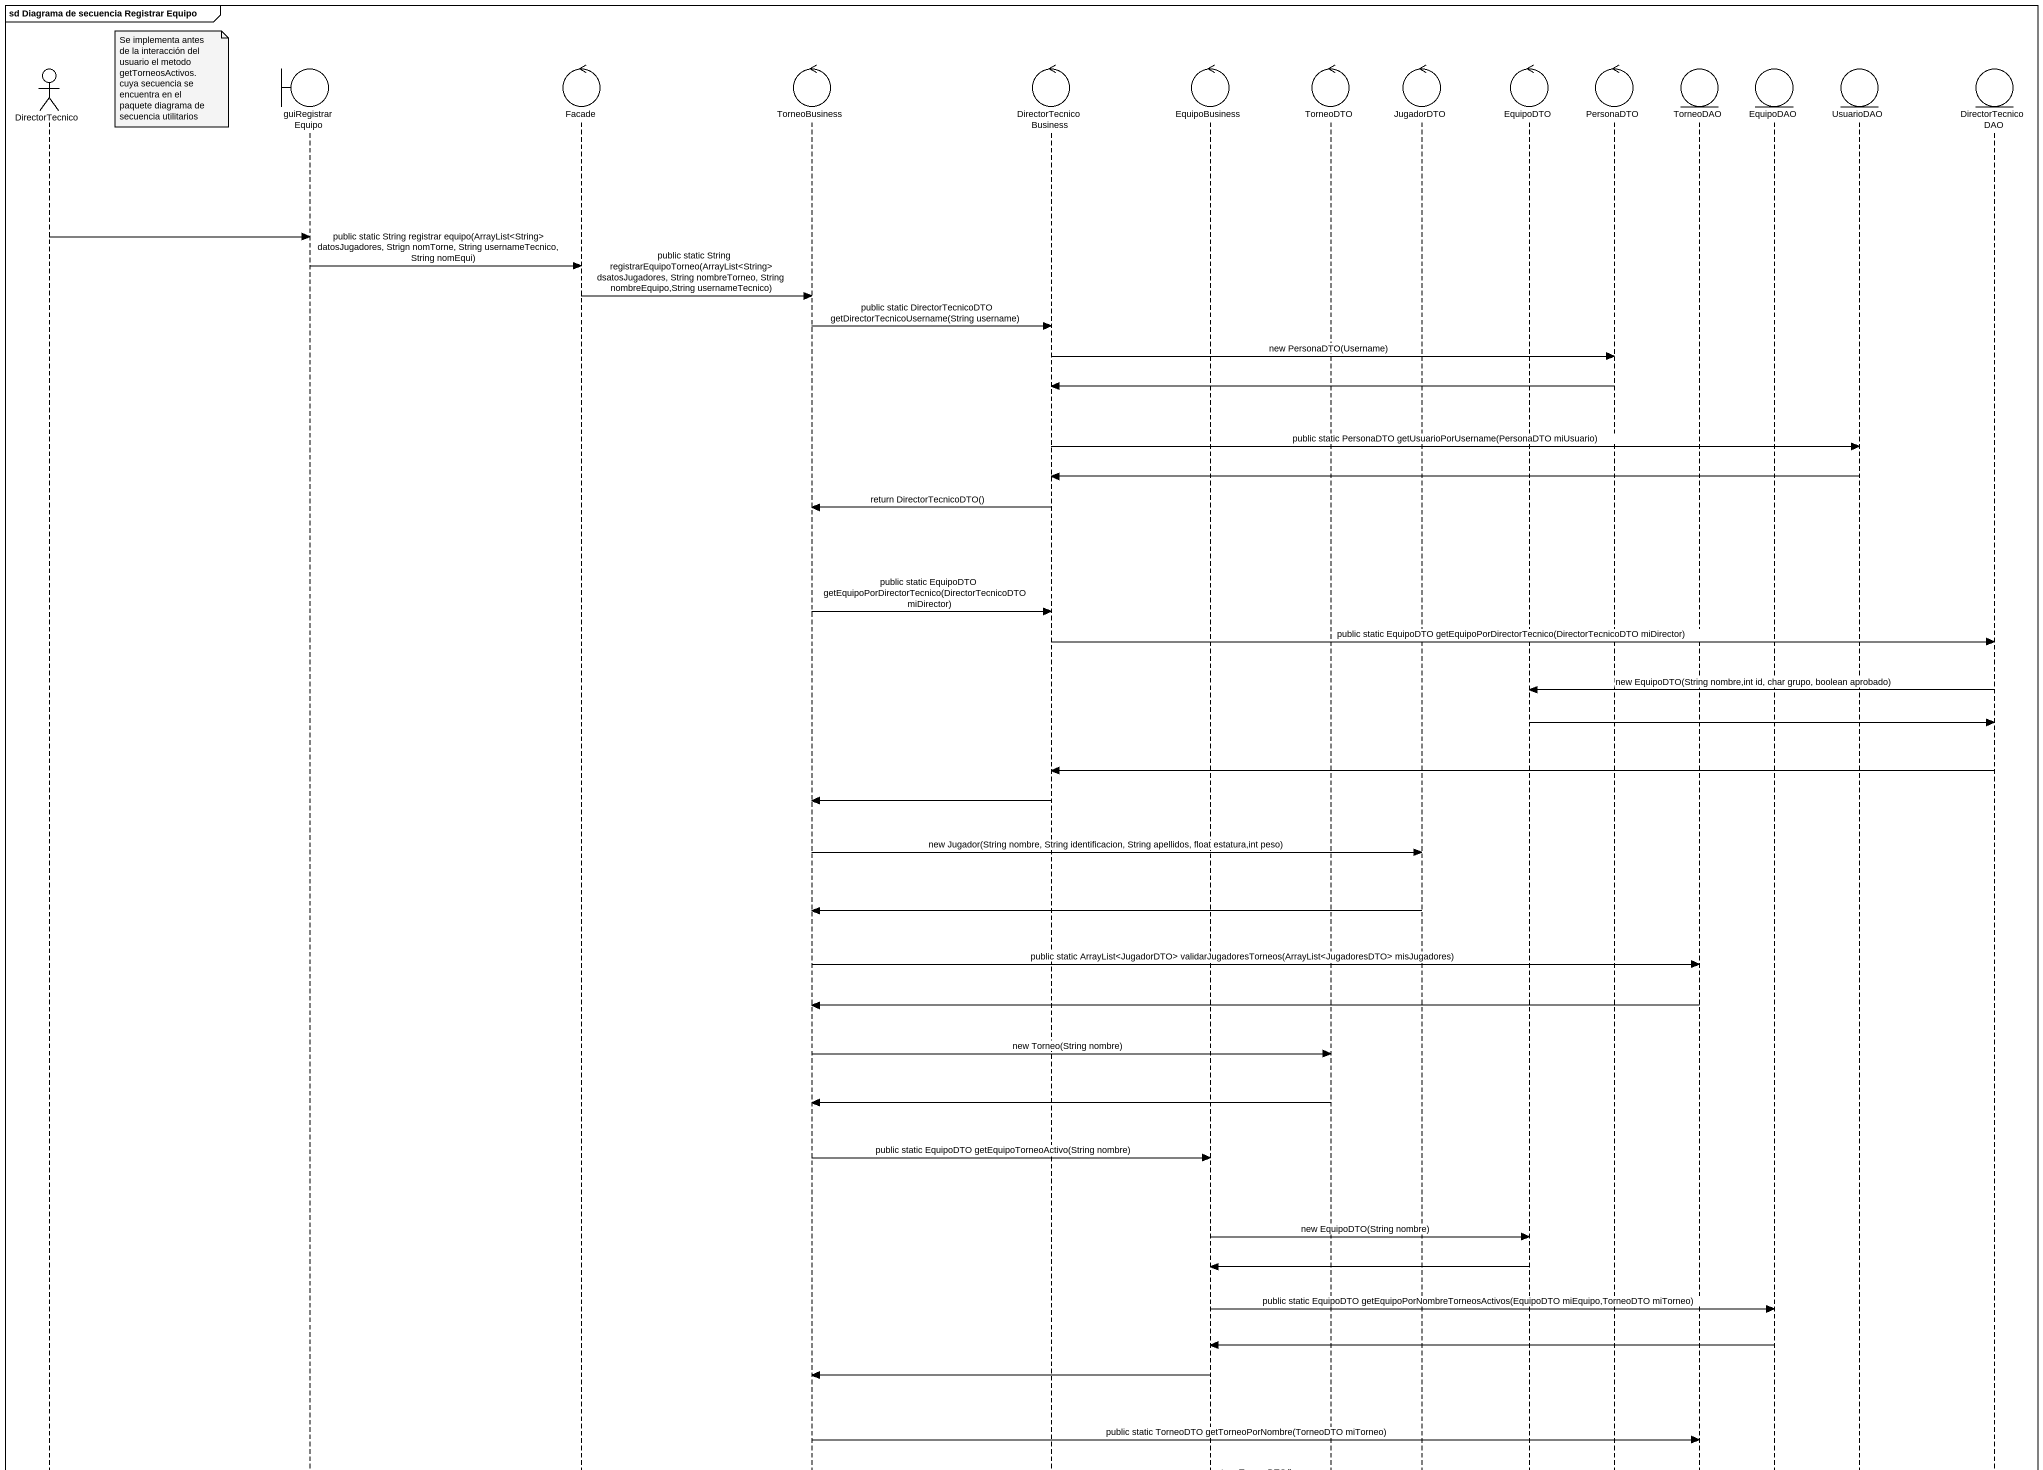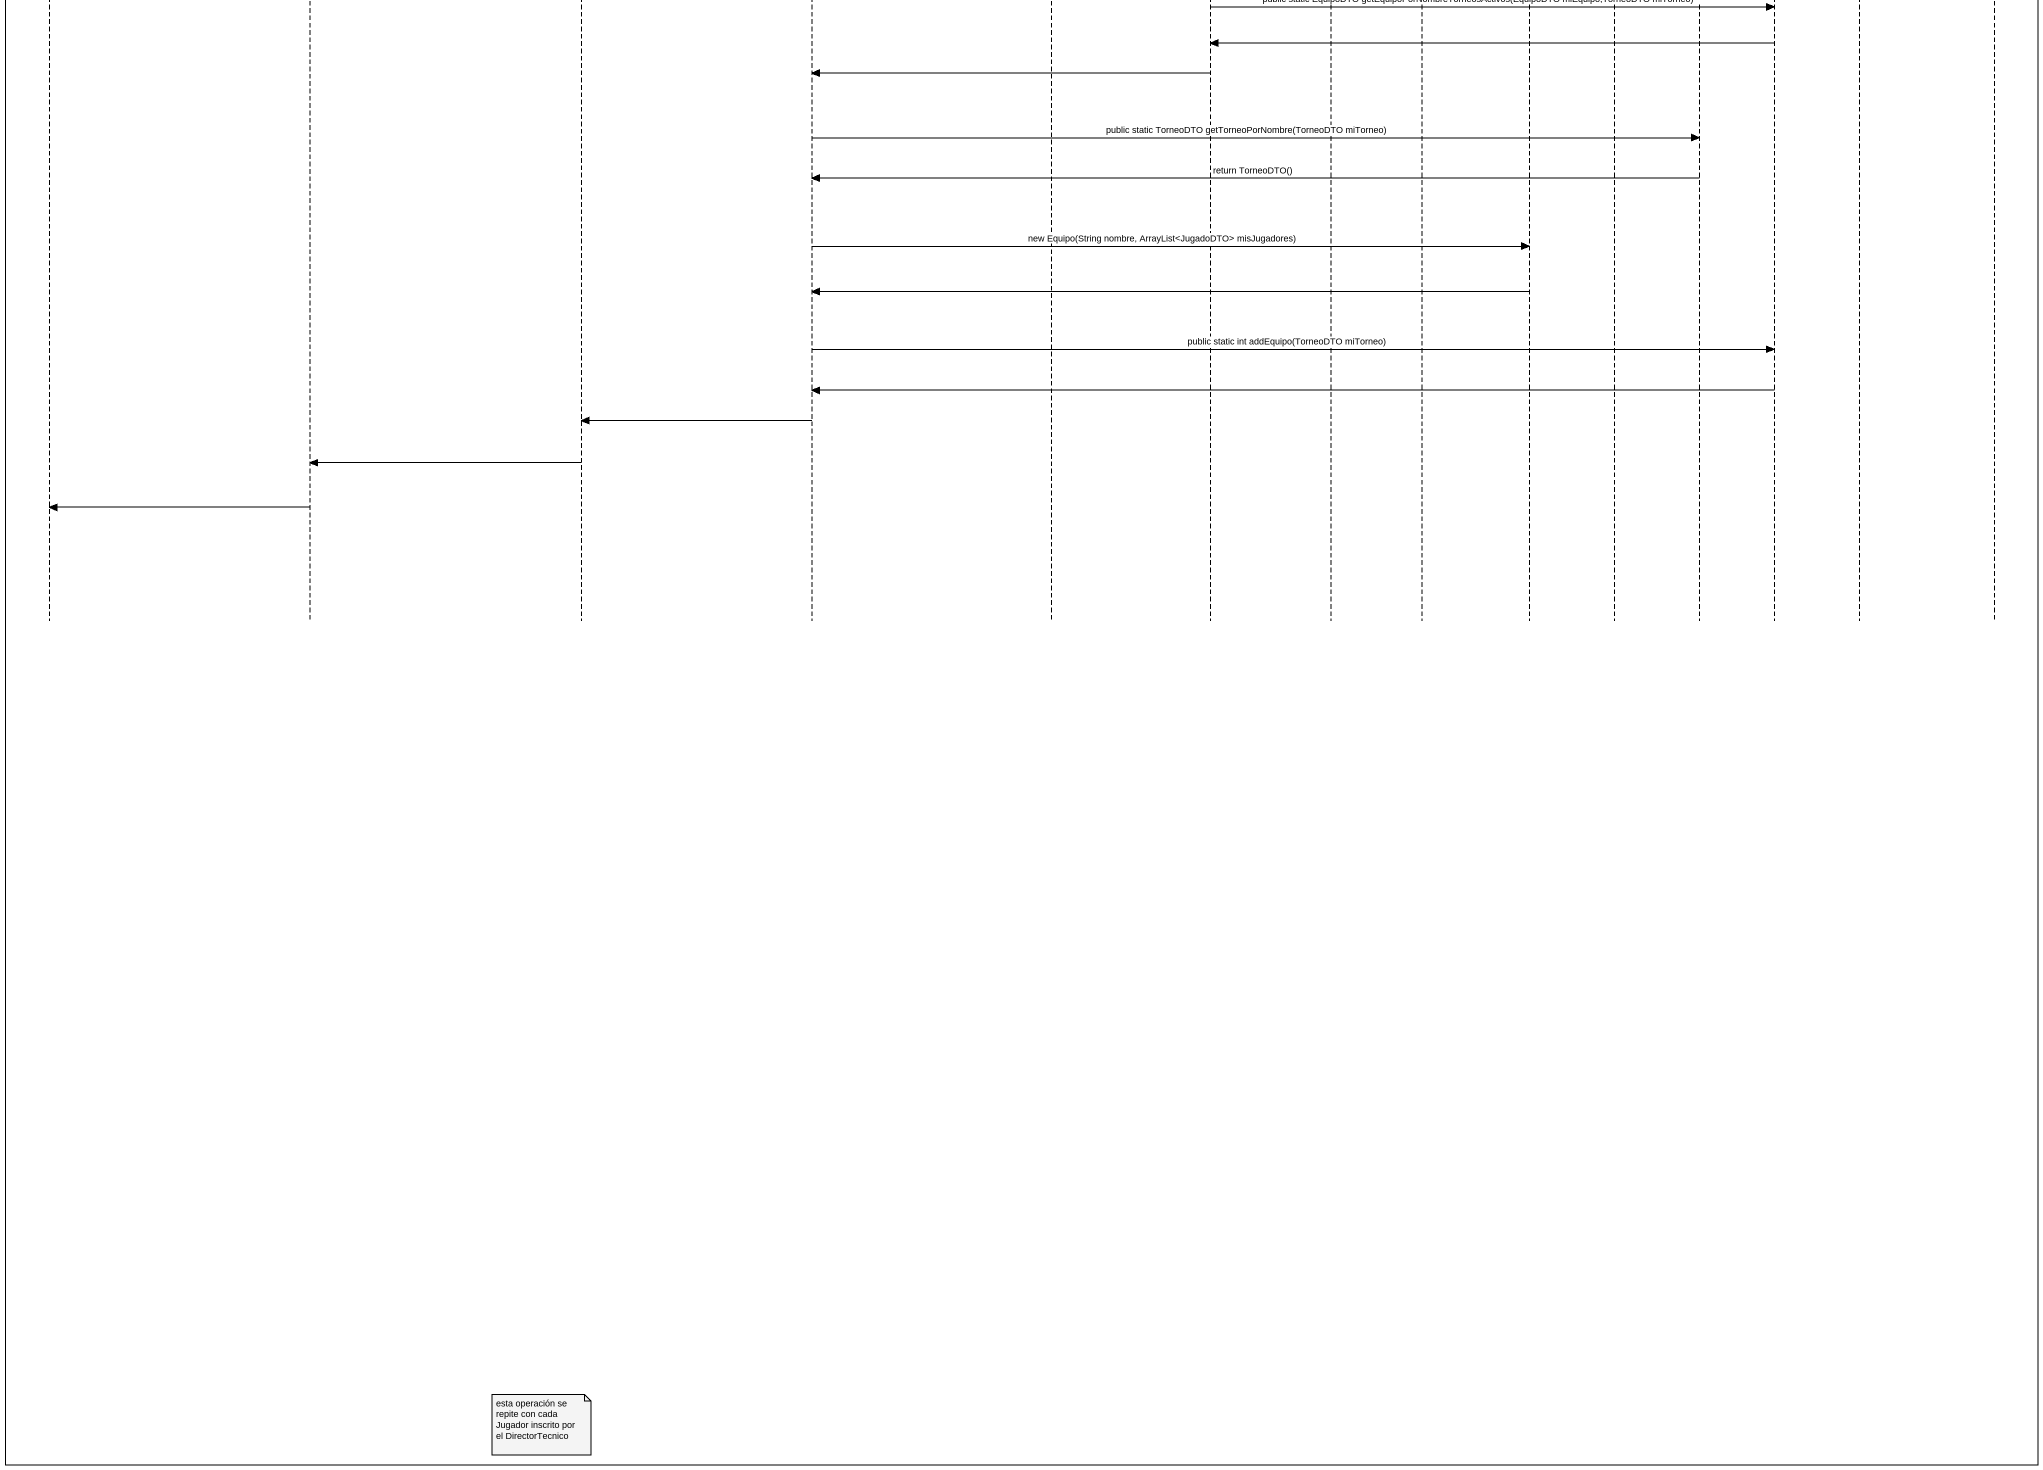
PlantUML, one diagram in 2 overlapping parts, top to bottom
@startuml
mainframe sd Diagrama de secuencia Registrar Equipo
hide footbox
actor DirectorTecnico
boundary guiRegistrarEquipo
control Facade
control TorneoBusiness
control DirectorTecnicoBusiness
control EquipoBusiness
control TorneoDTO
control JugadorDTO
control EquipoDTO
control PersonaDTO
entity TorneoDAO
entity EquipoDAO
entity UsuarioDAO
entity DirectorTecnicoDAO

note right of DirectorTecnico : Se implementa antes de la interacción del usuario el metodo getTorneosActivos. cuya secuencia se encuentra en el paquete diagrama de secuencia utilitarios
DirectorTecnico -> guiRegistrarEquipo
guiRegistrarEquipo -> Facade : public static String registrar equipo(ArrayList<String> datosJugadores, Strign nomTorne, String usernameTecnico, String nomEqui)
Facade -> TorneoBusiness : public static String registrarEquipoTorneo(ArrayList<String> dsatosJugadores, String nombreTorneo, String nombreEquipo,String usernameTecnico)
TorneoBusiness -> DirectorTecnicoBusiness : public static DirectorTecnicoDTO getDirectorTecnicoUsername(String username)
DirectorTecnicoBusiness -> PersonaDTO : new PersonaDTO(Username)
PersonaDTO -> DirectorTecnicoBusiness
DirectorTecnicoBusiness -> UsuarioDAO : public static PersonaDTO getUsuarioPorUsername(PersonaDTO miUsuario)
UsuarioDAO -> DirectorTecnicoBusiness
DirectorTecnicoBusiness -> TorneoBusiness : return DirectorTecnicoDTO()
TorneoBusiness -> DirectorTecnicoBusiness : public static EquipoDTO getEquipoPorDirectorTecnico(DirectorTecnicoDTO miDirector)
DirectorTecnicoBusiness -> DirectorTecnicoDAO : public static EquipoDTO getEquipoPorDirectorTecnico(DirectorTecnicoDTO miDirector)
DirectorTecnicoDAO -> EquipoDTO : new EquipoDTO(String nombre,int id, char grupo, boolean aprobado)
EquipoDTO -> DirectorTecnicoDAO
DirectorTecnicoDAO -> DirectorTecnicoBusiness
DirectorTecnicoBusiness -> TorneoBusiness
TorneoBusiness -> JugadorDTO : new Jugador(String nombre, String identificacion, String apellidos, float estatura,int peso)
JugadorDTO -> TorneoBusiness
TorneoBusiness -> TorneoDAO : public static ArrayList<JugadorDTO> validarJugadoresTorneos(ArrayList<JugadoresDTO> misJugadores)
TorneoDAO -> TorneoBusiness
TorneoBusiness -> TorneoDTO : new Torneo(String nombre)
TorneoDTO -> TorneoBusiness
TorneoBusiness -> EquipoBusiness : public static EquipoDTO getEquipoTorneoActivo(String nombre)
EquipoBusiness -> EquipoDTO : new EquipoDTO(String nombre)
EquipoDTO -> EquipoBusiness
EquipoBusiness -> EquipoDAO : public static EquipoDTO getEquipoPorNombreTorneosActivos(EquipoDTO miEquipo,TorneoDTO miTorneo)
EquipoDAO -> EquipoBusiness
EquipoBusiness -> TorneoBusiness
TorneoBusiness -> TorneoDAO : public static TorneoDTO getTorneoPorNombre(TorneoDTO miTorneo)
TorneoDAO -> TorneoBusiness : return TorneoDTO()
TorneoBusiness -> EquipoDTO : new Equipo(String nombre, ArrayList<JugadoDTO> misJugadores)
EquipoDTO -> TorneoBusiness
TorneoBusiness -> EquipoDAO : public static int addEquipo(TorneoDTO miTorneo)
EquipoDAO -> TorneoBusiness
TorneoBusiness -> Facade
Facade -> guiRegistrarEquipo
guiRegistrarEquipo -> DirectorTecnico
note over Facade : esta operación se repite con cada Jugador inscrito por el DirectorTecnico
@enduml
